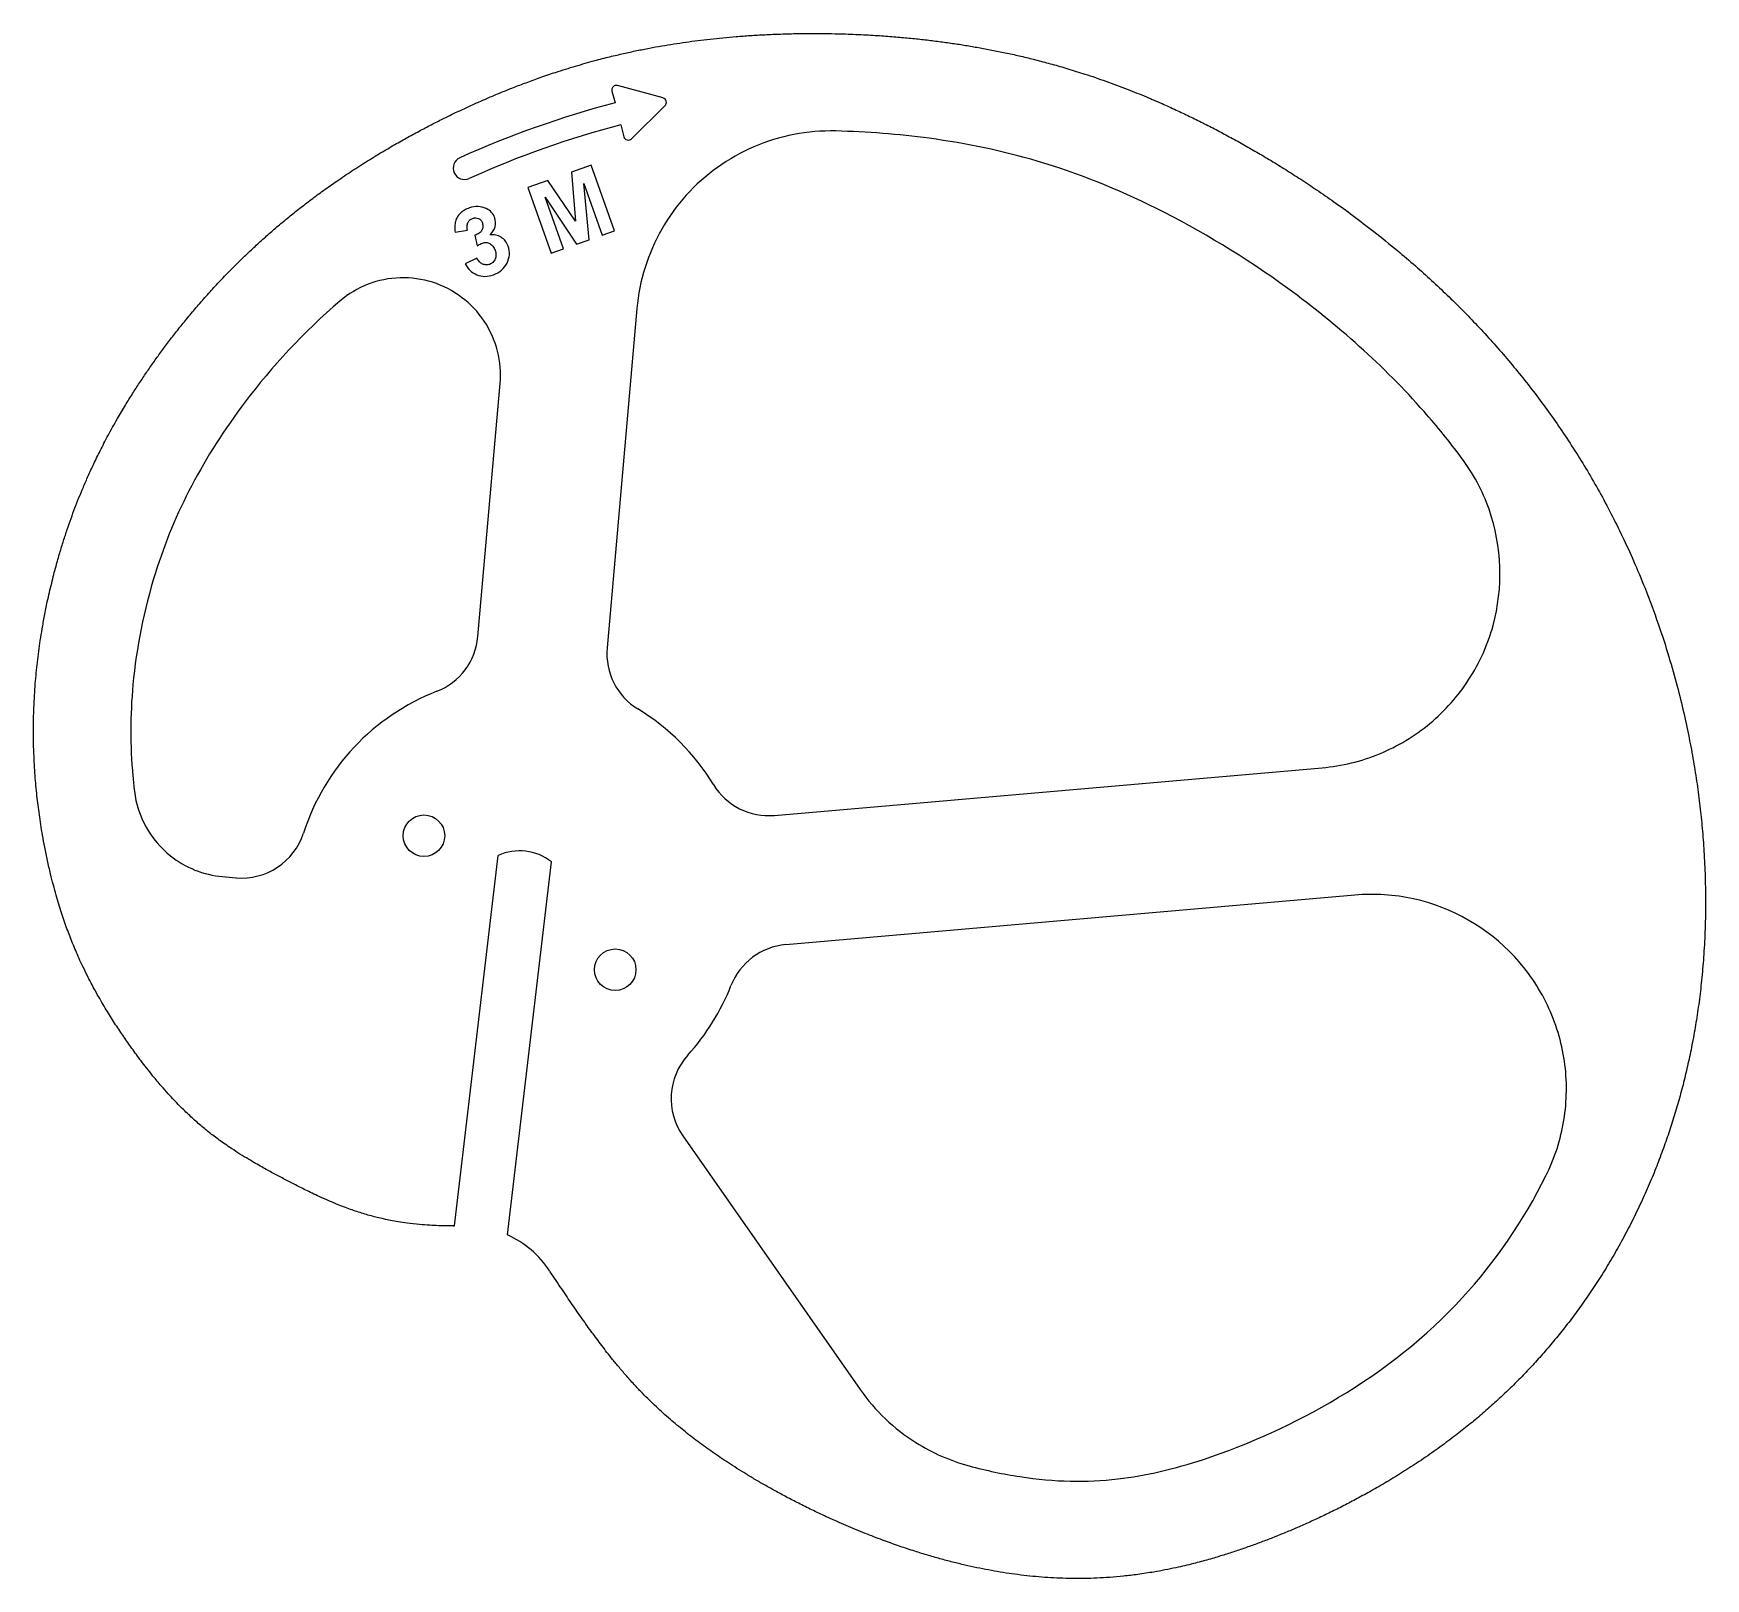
# Model space of a CAD drawing. Extents: x 283 to 541, y 93 to 331.
import ezdxf

# ---------------------------------------------------------------- set-up
doc = ezdxf.new("R2010")
doc.units = 0
doc.header["$LTSCALE"] = 12.7
doc.layers.add('VISIBLE', color=7, linetype='CONTINUOUS')

msp = doc.modelspace()

# ---------------------------------------------------------------- linework, layer by layer
at = {"layer": 'VISIBLE'}
for p, q in [((372.59, 322.35), (373.07, 320.52)), ((380.47, 321.28), (373.45, 323.2)), ((375.61, 314.99), (380.78, 320.1)), ((373.96, 317.13), (374.44, 315.31)), ((369.41, 310.94), (366.34, 309.85)), ((366.34, 309.85), (366.97, 302.3)), ((372.99, 300.81), (369.41, 310.94)), ((362.69, 308.56), (359.63, 307.48)), ((359.63, 307.48), (363.21, 297.35)), ((366.97, 302.3), (362.69, 308.56)), ((369.08, 299.43), (368.27, 308.11)), ((368.27, 308.11), (371.09, 300.14)), ((362.29, 305.99), (367.11, 298.73)), ((365.11, 298.03), (362.29, 305.99)), ((348.43, 300.59), (350.33, 300.92)), ((351.48, 300.12), (351.82, 298.46)), ((367.11, 298.73), (369.08, 299.43)), ((371.09, 300.14), (372.99, 300.81)), ((351.79, 296.6), (349.99, 295.7)), ((363.21, 297.35), (365.11, 298.03)), ((376.45, 288.82), (371.85, 236.49)), ((351.93, 238.24), (355.36, 277.25)), ((397.65, 210.67), (482.08, 218.02)), ((348.31, 147.37), (355.04, 204.49)), ((312.57, 201.23), (314.65, 201.05)), ((356.5, 145.99), (363.28, 203.52)), ((487.11, 198.38), (399.39, 190.74)), ((383.51, 161.26), (410.86, 122.16))]:
    msp.add_line(p, q, dxfattribs=at)
for centre in [(343.62, 207.54), (373.1, 186.88)]:
    msp.add_circle(centre, 3.2, dxfattribs=at)
for centre, radius, start, end in [((373.27, 322.52), 0.7, 74.6847, 194.6847), ((411.54, 173.73), 151.75, 104.6847, 114.2718), ((380.29, 320.6), 0.7, 314.6847, 74.6847), ((411.54, 173.73), 148.25, 104.6847, 114.2718), ((375.11, 315.49), 0.7, 194.6847, 314.6847), ((349.88, 310.47), 1.75, 114.2718, 294.2718), ((341.97, 239.12), 10, 291.3635, 354.9757), ((381.81, 235.61), 10, 174.9757, 238.5879), ((358.36, 197.21), 35, 111.3635, 162.1361), ((358.36, 197.21), 35, 31.3635, 58.5879), ((396.78, 220.63), 10, 211.3635, 274.9757), ((315.53, 211.01), 10, 264.9757, 342.1361), ((358.36, 197.21), 8, 52.0273, 114.5241), ((400.25, 180.78), 10, 94.9757, 158.5879), ((358.36, 197.21), 35, 317.8153, 338.5879), ((391.7, 166.99), 10, 137.8153, 214.9757), ((347.94, 258.68), 111.31, 270.1073, 270.1872), ((350.07, 131.9), 15.49, 33.4877, 65.4915)]:
    msp.add_arc(centre, radius, start, end, dxfattribs=at)
for points, knots in [([(348.15, 147.37), (347.78, 147.37), (347.4, 147.37), (347.03, 147.38), (346.63, 147.38), (346.23, 147.4), (345.84, 147.41), (345.4, 147.43), (344.96, 147.45), (344.53, 147.47), (343.99, 147.51), (343.46, 147.55), (342.93, 147.6), (342.29, 147.66), (341.65, 147.73), (341.02, 147.81), (340.56, 147.87), (340.1, 147.94), (339.64, 148.02), (339.25, 148.08), (338.86, 148.15), (338.47, 148.23), (338.12, 148.3), (337.76, 148.37), (337.41, 148.45), (337.08, 148.52), (336.75, 148.6), (336.42, 148.68), (336.1, 148.76), (335.79, 148.84), (335.47, 148.93), (335.15, 149.01), (334.82, 149.11), (334.5, 149.2), (334.18, 149.3), (333.85, 149.4), (333.53, 149.51), (333.19, 149.61), (332.86, 149.73), (332.53, 149.84), (332.19, 149.96), (331.85, 150.09), (331.51, 150.21), (331.13, 150.36), (330.75, 150.5), (330.38, 150.65), (329.94, 150.83), (329.49, 151.02), (329.05, 151.21), (328.53, 151.43), (328.01, 151.67), (327.49, 151.91), (327.12, 152.07), (326.76, 152.25), (326.39, 152.42), (326.06, 152.58), (325.73, 152.74), (325.41, 152.9), (325.1, 153.05), (324.8, 153.2), (324.49, 153.35), (324.2, 153.5), (323.91, 153.65), (323.62, 153.8), (323.33, 153.94), (323.05, 154.09), (322.77, 154.23), (322.5, 154.37), (322.22, 154.52), (321.95, 154.66), (321.68, 154.8), (321.41, 154.95), (321.14, 155.09), (320.87, 155.23), (320.6, 155.38), (320.34, 155.52), (320.06, 155.68), (319.78, 155.83), (319.5, 155.98), (319.21, 156.14), (318.92, 156.31), (318.62, 156.47), (318.3, 156.65), (317.99, 156.83), (317.67, 157.02), (317.31, 157.22), (316.95, 157.44), (316.59, 157.65), (316.14, 157.92), (315.7, 158.19), (315.26, 158.46), (314.83, 158.74), (314.4, 159.01), (313.97, 159.3), (313.63, 159.52), (313.3, 159.75), (312.96, 159.98), (312.67, 160.18), (312.38, 160.39), (312.08, 160.6), (311.81, 160.8), (311.54, 161), (311.28, 161.2), (311.02, 161.4), (310.77, 161.59), (310.51, 161.79), (310.27, 161.99), (310.02, 162.19), (309.77, 162.39), (309.52, 162.6), (309.27, 162.81), (309.03, 163.02), (308.77, 163.24), (308.52, 163.46), (308.27, 163.68), (308.02, 163.91), (307.76, 164.14), (307.51, 164.38), (307.25, 164.62), (307, 164.86), (306.74, 165.11), (306.47, 165.37), (306.21, 165.64), (305.94, 165.91), (305.66, 166.19), (305.38, 166.48), (305.1, 166.78), (304.8, 167.1), (304.5, 167.43), (304.19, 167.76), (303.84, 168.15), (303.49, 168.55), (303.14, 168.96), (302.7, 169.46), (302.28, 169.97), (301.85, 170.49), (301.52, 170.9), (301.19, 171.32), (300.86, 171.73), (300.58, 172.09), (300.3, 172.45), (300.03, 172.81), (299.78, 173.14), (299.53, 173.47), (299.29, 173.8), (299.06, 174.11), (298.83, 174.42), (298.61, 174.74), (298.39, 175.04), (298.18, 175.34), (297.97, 175.64), (297.76, 175.94), (297.55, 176.23), (297.35, 176.53), (297.14, 176.84), (296.93, 177.15), (296.73, 177.45), (296.52, 177.77), (296.31, 178.09), (296.1, 178.4), (295.89, 178.73), (295.68, 179.06), (295.47, 179.39), (295.25, 179.73), (295.04, 180.08), (294.83, 180.42), (294.6, 180.79), (294.38, 181.16), (294.16, 181.52), (293.93, 181.92), (293.69, 182.32), (293.47, 182.73), (293.2, 183.19), (292.95, 183.65), (292.7, 184.11), (292.38, 184.71), (292.06, 185.3), (291.76, 185.91), (291.52, 186.39), (291.28, 186.87), (291.05, 187.36), (290.85, 187.78), (290.65, 188.2), (290.46, 188.63), (290.28, 189.02), (290.11, 189.42), (289.94, 189.82), (289.78, 190.19), (289.62, 190.58), (289.46, 190.96), (289.31, 191.33), (289.17, 191.7), (289.02, 192.08), (288.88, 192.45), (288.74, 192.83), (288.6, 193.2), (288.46, 193.6), (288.32, 193.99), (288.18, 194.39), (288.04, 194.8), (287.9, 195.22), (287.76, 195.63), (287.62, 196.07), (287.48, 196.52), (287.34, 196.96), (287.2, 197.43), (287.06, 197.91), (286.92, 198.39), (286.78, 198.9), (286.63, 199.41), (286.5, 199.93), (286.35, 200.5), (286.2, 201.08), (286.06, 201.65), (285.9, 202.34), (285.74, 203.04), (285.59, 203.73), (285.44, 204.42), (285.3, 205.1), (285.16, 205.79), (285.05, 206.4), (284.93, 207.01), (284.83, 207.63), (284.73, 208.17), (284.64, 208.71), (284.56, 209.26), (284.48, 209.77), (284.41, 210.27), (284.34, 210.78), (284.27, 211.27), (284.2, 211.75), (284.15, 212.23), (284.08, 212.72), (284.03, 213.22), (283.97, 213.71), (283.92, 214.21), (283.87, 214.72), (283.82, 215.23), (283.77, 215.76), (283.73, 216.29), (283.69, 216.81), (283.65, 217.37), (283.61, 217.93), (283.58, 218.48), (283.55, 219.08), (283.52, 219.67), (283.5, 220.27), (283.47, 220.94), (283.45, 221.61), (283.44, 222.28), (283.43, 223.15), (283.43, 224.02), (283.44, 224.89), (283.45, 225.68), (283.47, 226.46), (283.5, 227.24), (283.53, 227.89), (283.56, 228.54), (283.6, 229.19), (283.63, 229.79), (283.68, 230.39), (283.72, 230.99), (283.77, 231.54), (283.82, 232.1), (283.87, 232.65), (283.92, 233.2), (283.98, 233.74), (284.05, 234.29), (284.11, 234.84), (284.18, 235.4), (284.25, 235.96), (284.33, 236.53), (284.41, 237.09), (284.49, 237.66), (284.58, 238.25), (284.68, 238.84), (284.78, 239.43), (284.89, 240.09), (285.01, 240.76), (285.13, 241.43), (285.27, 242.15), (285.42, 242.87), (285.57, 243.6), (285.78, 244.57), (286, 245.53), (286.24, 246.5), (286.45, 247.37), (286.67, 248.24), (286.91, 249.1), (287.1, 249.79), (287.29, 250.47), (287.49, 251.14), (287.67, 251.77), (287.86, 252.39), (288.06, 253.01), (288.25, 253.59), (288.44, 254.18), (288.64, 254.76), (288.83, 255.32), (289.02, 255.88), (289.23, 256.44), (289.42, 256.99), (289.62, 257.53), (289.83, 258.07), (290.03, 258.6), (290.24, 259.13), (290.45, 259.66), (290.67, 260.2), (290.89, 260.74), (291.12, 261.27), (291.36, 261.86), (291.62, 262.44), (291.87, 263.02), (292.15, 263.64), (292.44, 264.26), (292.73, 264.88), (293.05, 265.55), (293.38, 266.22), (293.71, 266.89), (294.1, 267.66), (294.5, 268.43), (294.91, 269.2), (295.39, 270.09), (295.88, 270.97), (296.39, 271.85), (296.78, 272.54), (297.19, 273.23), (297.61, 273.92), (297.97, 274.52), (298.34, 275.11), (298.72, 275.71), (299.06, 276.26), (299.42, 276.81), (299.78, 277.35), (300.13, 277.88), (300.48, 278.41), (300.84, 278.94), (301.2, 279.46), (301.56, 279.99), (301.93, 280.51), (302.3, 281.04), (302.68, 281.56), (303.06, 282.08), (303.45, 282.61), (303.84, 283.14), (304.24, 283.66), (304.66, 284.21), (305.08, 284.75), (305.5, 285.29), (305.95, 285.86), (306.4, 286.42), (306.86, 286.98), (307.34, 287.57), (307.82, 288.15), (308.31, 288.73), (308.82, 289.32), (309.33, 289.91), (309.85, 290.5), (310.38, 291.09), (310.91, 291.68), (311.45, 292.27), (311.99, 292.85), (312.53, 293.42), (313.08, 294), (313.62, 294.56), (314.17, 295.11), (314.73, 295.67), (315.27, 296.2), (315.82, 296.74), (316.37, 297.26), (316.9, 297.77), (317.44, 298.27), (317.99, 298.77), (318.51, 299.25), (319.04, 299.73), (319.57, 300.2), (320.1, 300.66), (320.62, 301.11), (321.15, 301.56), (321.69, 302.02), (322.23, 302.47), (322.78, 302.92), (323.34, 303.37), (323.9, 303.82), (324.47, 304.27), (325.06, 304.72), (325.65, 305.18), (326.24, 305.62), (326.87, 306.09), (327.5, 306.56), (328.13, 307.02), (328.82, 307.51), (329.51, 308), (330.21, 308.48), (330.98, 309.01), (331.75, 309.53), (332.52, 310.04), (333.32, 310.56), (334.13, 311.08), (334.94, 311.59), (335.7, 312.06), (336.46, 312.53), (337.23, 312.99), (337.94, 313.41), (338.66, 313.83), (339.38, 314.24), (340.05, 314.63), (340.73, 315), (341.41, 315.38), (342.05, 315.73), (342.7, 316.08), (343.35, 316.42), (343.96, 316.75), (344.58, 317.07), (345.2, 317.39), (345.79, 317.69), (346.39, 317.99), (346.98, 318.28), (347.56, 318.57), (348.14, 318.85), (348.72, 319.12), (349.29, 319.39), (349.87, 319.66), (350.44, 319.93), (351.01, 320.19), (351.58, 320.44), (352.15, 320.7), (352.72, 320.95), (353.28, 321.19), (353.85, 321.44), (354.43, 321.68), (355.01, 321.93), (355.59, 322.16), (356.2, 322.41), (356.81, 322.66), (357.42, 322.9), (358.07, 323.15), (358.72, 323.4), (359.37, 323.64), (360.08, 323.91), (360.79, 324.17), (361.51, 324.42), (362.3, 324.7), (363.1, 324.97), (363.91, 325.23), (364.93, 325.57), (365.95, 325.89), (366.99, 326.2), (367.97, 326.49), (368.95, 326.77), (369.94, 327.04), (370.71, 327.25), (371.49, 327.45), (372.27, 327.64), (372.98, 327.81), (373.69, 327.98), (374.4, 328.14), (375.07, 328.29), (375.74, 328.44), (376.42, 328.58), (377.07, 328.71), (377.72, 328.84), (378.37, 328.97), (379, 329.08), (379.63, 329.2), (380.27, 329.31), (380.89, 329.42), (381.51, 329.52), (382.13, 329.62), (382.74, 329.71), (383.36, 329.8), (383.97, 329.89), (384.58, 329.98), (385.2, 330.06), (385.81, 330.14), (386.44, 330.22), (387.07, 330.29), (387.71, 330.36), (388.36, 330.44), (389.02, 330.5), (389.68, 330.57), (390.37, 330.63), (391.06, 330.7), (391.75, 330.75), (392.47, 330.81), (393.19, 330.86), (393.91, 330.91), (394.67, 330.96), (395.43, 331), (396.19, 331.04), (397, 331.08), (397.81, 331.12), (398.62, 331.14), (399.5, 331.17), (400.38, 331.2), (401.27, 331.21), (402.28, 331.23), (403.29, 331.23), (404.31, 331.23), (405.73, 331.22), (407.16, 331.2), (408.59, 331.15), (409.66, 331.12), (410.72, 331.07), (411.79, 331.01), (412.69, 330.97), (413.6, 330.91), (414.5, 330.85), (415.32, 330.79), (416.14, 330.72), (416.96, 330.65), (417.73, 330.58), (418.49, 330.51), (419.25, 330.43), (419.98, 330.36), (420.71, 330.28), (421.43, 330.19), (422.14, 330.11), (422.84, 330.02), (423.54, 329.92), (424.23, 329.83), (424.91, 329.73), (425.6, 329.63), (426.27, 329.53), (426.94, 329.42), (427.6, 329.31), (428.27, 329.2), (428.94, 329.08), (429.61, 328.96), (430.29, 328.84), (430.97, 328.71), (431.65, 328.57), (432.35, 328.43), (433.05, 328.29), (433.75, 328.14), (434.48, 327.98), (435.2, 327.82), (435.91, 327.65), (436.66, 327.47), (437.4, 327.29), (438.14, 327.1), (438.91, 326.9), (439.68, 326.7), (440.44, 326.49), (441.25, 326.26), (442.05, 326.03), (442.85, 325.79), (443.74, 325.53), (444.61, 325.25), (445.48, 324.97), (446.57, 324.62), (447.65, 324.25), (448.72, 323.87), (449.83, 323.47), (450.94, 323.06), (452.03, 322.63), (453.02, 322.25), (454, 321.85), (454.98, 321.44), (455.78, 321.11), (456.58, 320.76), (457.38, 320.41), (458.11, 320.09), (458.83, 319.76), (459.56, 319.42), (460.25, 319.1), (460.94, 318.78), (461.63, 318.45), (462.31, 318.12), (462.99, 317.78), (463.67, 317.44), (464.35, 317.1), (465.03, 316.75), (465.71, 316.4), (466.39, 316.04), (467.07, 315.68), (467.75, 315.31), (468.44, 314.94), (469.14, 314.55), (469.83, 314.16), (470.54, 313.76), (471.26, 313.35), (471.97, 312.94), (472.71, 312.51), (473.44, 312.07), (474.18, 311.63), (474.94, 311.17), (475.69, 310.7), (476.45, 310.23), (477.23, 309.74), (478.01, 309.24), (478.78, 308.74), (479.59, 308.21), (480.4, 307.67), (481.2, 307.13), (482.1, 306.52), (482.98, 305.91), (483.87, 305.28), (484.85, 304.59), (485.82, 303.89), (486.79, 303.17), (487.87, 302.36), (488.94, 301.55), (490.01, 300.71), (491.24, 299.74), (492.47, 298.75), (493.68, 297.74), (494.6, 296.97), (495.52, 296.19), (496.43, 295.39), (497.27, 294.65), (498.1, 293.91), (498.93, 293.15), (499.74, 292.4), (500.54, 291.65), (501.33, 290.89), (502.12, 290.13), (502.9, 289.36), (503.67, 288.58), (504.45, 287.79), (505.22, 286.99), (505.98, 286.19), (506.76, 285.36), (507.52, 284.53), (508.28, 283.69), (509.04, 282.84), (509.79, 281.98), (510.53, 281.11), (511.27, 280.24), (512, 279.35), (512.72, 278.46), (513.45, 277.55), (514.17, 276.64), (514.87, 275.71), (515.59, 274.78), (516.29, 273.83), (516.97, 272.87), (517.67, 271.9), (518.35, 270.93), (519.02, 269.94), (519.7, 268.94), (520.36, 267.92), (521.01, 266.9), (521.67, 265.87), (522.31, 264.83), (522.94, 263.77), (523.57, 262.71), (524.19, 261.63), (524.79, 260.55), (525.41, 259.44), (526, 258.33), (526.58, 257.21), (527.18, 256.05), (527.77, 254.88), (528.33, 253.7), (528.92, 252.45), (529.5, 251.2), (530.05, 249.94), (530.67, 248.53), (531.26, 247.11), (531.83, 245.68), (532.55, 243.88), (533.22, 242.05), (533.86, 240.21), (534.44, 238.53), (534.99, 236.84), (535.5, 235.13), (535.96, 233.62), (536.39, 232.1), (536.79, 230.57), (537.15, 229.21), (537.48, 227.85), (537.8, 226.48), (538.09, 225.2), (538.36, 223.92), (538.62, 222.64), (538.86, 221.43), (539.08, 220.22), (539.29, 219), (539.49, 217.84), (539.67, 216.68), (539.84, 215.52), (540, 214.38), (540.15, 213.23), (540.28, 212.08), (540.42, 210.95), (540.54, 209.81), (540.64, 208.67), (540.75, 207.49), (540.84, 206.3), (540.91, 205.11), (540.99, 203.81), (541.05, 202.51), (541.09, 201.21), (541.14, 199.78), (541.16, 198.36), (541.15, 196.93), (541.15, 195.52), (541.12, 194.1), (541.07, 192.68), (541.02, 191.39), (540.94, 190.1), (540.85, 188.81), (540.77, 187.62), (540.66, 186.44), (540.54, 185.25), (540.43, 184.13), (540.3, 183.02), (540.15, 181.9), (540.01, 180.84), (539.85, 179.78), (539.68, 178.72), (539.51, 177.7), (539.33, 176.68), (539.14, 175.66), (538.95, 174.67), (538.74, 173.69), (538.53, 172.71), (538.32, 171.75), (538.09, 170.8), (537.86, 169.85), (537.63, 168.92), (537.38, 167.99), (537.13, 167.07), (536.88, 166.17), (536.61, 165.26), (536.34, 164.37), (536.07, 163.48), (535.78, 162.6), (535.49, 161.71), (535.19, 160.81), (534.87, 159.92), (534.54, 159.02), (534.21, 158.1), (533.86, 157.18), (533.5, 156.27), (533.12, 155.33), (532.73, 154.4), (532.33, 153.47), (531.92, 152.52), (531.49, 151.57), (531.05, 150.63), (530.6, 149.67), (530.14, 148.72), (529.66, 147.77), (529.18, 146.82), (528.68, 145.88), (528.17, 144.95), (527.66, 144.03), (527.14, 143.11), (526.61, 142.21), (526.09, 141.32), (525.55, 140.45), (525, 139.58), (524.47, 138.74), (523.93, 137.91), (523.37, 137.09), (522.83, 136.3), (522.29, 135.51), (521.72, 134.73), (521.18, 133.98), (520.62, 133.23), (520.06, 132.49), (519.51, 131.77), (518.94, 131.06), (518.37, 130.36), (517.81, 129.67), (517.24, 128.99), (516.66, 128.32), (516.1, 127.67), (515.53, 127.03), (514.95, 126.39), (514.39, 125.78), (513.82, 125.17), (513.25, 124.57), (512.69, 123.99), (512.12, 123.41), (511.55, 122.85), (510.97, 122.28), (510.39, 121.72), (509.81, 121.18), (509.22, 120.62), (508.61, 120.07), (508.01, 119.53), (507.39, 118.98), (506.77, 118.44), (506.14, 117.91), (505.49, 117.36), (504.84, 116.82), (504.18, 116.29), (503.48, 115.73), (502.77, 115.18), (502.06, 114.64), (501.25, 114.03), (500.44, 113.44), (499.63, 112.86), (498.77, 112.24), (497.9, 111.64), (497.03, 111.06), (496.18, 110.49), (495.32, 109.94), (494.45, 109.39), (493.66, 108.89), (492.85, 108.4), (492.05, 107.92), (491.26, 107.45), (490.47, 107), (489.67, 106.55), (488.94, 106.14), (488.21, 105.74), (487.48, 105.34), (486.78, 104.97), (486.08, 104.6), (485.38, 104.25), (484.71, 103.9), (484.03, 103.56), (483.35, 103.23), (482.69, 102.91), (482.03, 102.59), (481.36, 102.28), (480.72, 101.98), (480.08, 101.69), (479.43, 101.4), (478.81, 101.12), (478.19, 100.85), (477.56, 100.58), (476.96, 100.33), (476.35, 100.07), (475.75, 99.83), (475.16, 99.59), (474.57, 99.35), (473.98, 99.12), (473.39, 98.89), (472.8, 98.67), (472.2, 98.45), (471.6, 98.23), (471, 98.01), (470.4, 97.8), (469.78, 97.58), (469.17, 97.37), (468.55, 97.17), (467.92, 96.96), (467.29, 96.76), (466.66, 96.57), (465.97, 96.35), (465.27, 96.15), (464.57, 95.95), (463.79, 95.73), (463.02, 95.52), (462.23, 95.32), (461.34, 95.09), (460.43, 94.88), (459.53, 94.68), (458.4, 94.44), (457.27, 94.22), (456.14, 94.02), (455.31, 93.88), (454.48, 93.76), (453.65, 93.64), (452.91, 93.54), (452.17, 93.45), (451.43, 93.38), (450.74, 93.31), (450.04, 93.24), (449.34, 93.19), (448.68, 93.14), (448.02, 93.11), (447.35, 93.08), (446.71, 93.05), (446.06, 93.03), (445.42, 93.02), (444.79, 93.01), (444.16, 93.01), (443.52, 93.02), (442.9, 93.02), (442.27, 93.04), (441.64, 93.06), (441.02, 93.09), (440.4, 93.12), (439.77, 93.16), (439.16, 93.2), (438.54, 93.25), (437.92, 93.31), (437.31, 93.36), (436.69, 93.43), (436.08, 93.5), (435.47, 93.57), (434.86, 93.65), (434.25, 93.73), (433.65, 93.82), (433.04, 93.91), (432.44, 94.01), (431.84, 94.11), (431.24, 94.21), (430.64, 94.33), (430.04, 94.44), (429.44, 94.56), (428.84, 94.68), (428.23, 94.81), (427.61, 94.95), (427, 95.09), (426.37, 95.24), (425.74, 95.39), (425.11, 95.55), (424.46, 95.71), (423.81, 95.89), (423.16, 96.07), (422.48, 96.25), (421.8, 96.45), (421.12, 96.65), (420.41, 96.86), (419.7, 97.08), (419, 97.31), (418.24, 97.55), (417.49, 97.81), (416.74, 98.06), (415.93, 98.35), (415.12, 98.64), (414.32, 98.93), (413.42, 99.27), (412.52, 99.61), (411.64, 99.97), (410.64, 100.36), (409.66, 100.77), (408.68, 101.19), (407.75, 101.59), (406.82, 102), (405.91, 102.42), (405.15, 102.77), (404.4, 103.12), (403.65, 103.48), (402.96, 103.82), (402.29, 104.15), (401.62, 104.49), (400.98, 104.81), (400.35, 105.13), (399.73, 105.46), (399.14, 105.77), (398.55, 106.09), (397.97, 106.41), (397.41, 106.72), (396.85, 107.03), (396.3, 107.34), (395.77, 107.64), (395.25, 107.94), (394.73, 108.25), (394.23, 108.54), (393.74, 108.84), (393.25, 109.14), (392.78, 109.42), (392.32, 109.71), (391.86, 110), (391.42, 110.28), (390.98, 110.57), (390.55, 110.85), (390.12, 111.12), (389.71, 111.4), (389.3, 111.68), (388.9, 111.95), (388.5, 112.22), (388.11, 112.5), (387.71, 112.77), (387.33, 113.05), (386.95, 113.32), (386.56, 113.6), (386.19, 113.87), (385.82, 114.15), (385.45, 114.43), (385.08, 114.7), (384.73, 114.98), (384.37, 115.26), (384.01, 115.54), (383.67, 115.82), (383.31, 116.1), (382.97, 116.38), (382.62, 116.67), (382.26, 116.97), (381.91, 117.27), (381.56, 117.57), (381.2, 117.88), (380.85, 118.19), (380.5, 118.5), (380.14, 118.82), (379.79, 119.15), (379.45, 119.47), (379.08, 119.81), (378.73, 120.15), (378.38, 120.49), (378.01, 120.86), (377.65, 121.22), (377.3, 121.58), (376.91, 121.98), (376.54, 122.37), (376.17, 122.77), (375.73, 123.24), (375.3, 123.71), (374.89, 124.19), (374.49, 124.63), (374.11, 125.08), (373.74, 125.53), (373.39, 125.94), (373.04, 126.36), (372.7, 126.79), (372.41, 127.15), (372.12, 127.52), (371.83, 127.88), (371.56, 128.23), (371.29, 128.58), (371.02, 128.93), (370.77, 129.27), (370.51, 129.61), (370.26, 129.95), (370.01, 130.29), (369.76, 130.63), (369.51, 130.97), (369.26, 131.31), (369.02, 131.65), (368.77, 131.99), (368.52, 132.34), (368.27, 132.69), (368.03, 133.04), (367.77, 133.4), (367.52, 133.77), (367.26, 134.13), (367, 134.51), (366.74, 134.89), (366.47, 135.27), (366.21, 135.66), (365.94, 136.05), (365.67, 136.45), (365.4, 136.85), (365.12, 137.26), (364.85, 137.67), (364.56, 138.09), (364.27, 138.52), (363.98, 138.96), (363.68, 139.41), (363.38, 139.86), (363.08, 140.31), (363.05, 140.36), (363.02, 140.4), (362.99, 140.44)], [-51.320484, -51.320484, -51.320484, -51.320484, -51.207785, -51.207785, -51.207785, -51.087088, -51.087088, -51.087088, -50.953282, -50.953282, -50.953282, -50.789656, -50.789656, -50.789656, -50.591259, -50.591259, -50.591259, -50.446349, -50.446349, -50.446349, -50.323239, -50.323239, -50.323239, -50.210947, -50.210947, -50.210947, -50.105371, -50.105371, -50.105371, -50.002459, -50.002459, -50.002459, -49.898135, -49.898135, -49.898135, -49.791772, -49.791772, -49.791772, -49.683105, -49.683105, -49.683105, -49.569975, -49.569975, -49.569975, -49.444905, -49.444905, -49.444905, -49.296696, -49.296696, -49.296696, -49.120494, -49.120494, -49.120494, -48.995594, -48.995594, -48.995594, -48.883147, -48.883147, -48.883147, -48.777914, -48.777914, -48.777914, -48.676839, -48.676839, -48.676839, -48.578612, -48.578612, -48.578612, -48.482804, -48.482804, -48.482804, -48.388111, -48.388111, -48.388111, -48.293603, -48.293603, -48.293603, -48.195247, -48.195247, -48.195247, -48.090762, -48.090762, -48.090762, -47.976947, -47.976947, -47.976947, -47.847162, -47.847162, -47.847162, -47.686358, -47.686358, -47.686358, -47.529144, -47.529144, -47.529144, -47.40588, -47.40588, -47.40588, -47.29717, -47.29717, -47.29717, -47.196405, -47.196405, -47.196405, -47.100925, -47.100925, -47.100925, -47.00734, -47.00734, -47.00734, -46.912576, -46.912576, -46.912576, -46.816226, -46.816226, -46.816226, -46.718119, -46.718119, -46.718119, -46.617753, -46.617753, -46.617753, -46.512919, -46.512919, -46.512919, -46.401143, -46.401143, -46.401143, -46.278432, -46.278432, -46.278432, -46.133873, -46.133873, -46.133873, -45.953663, -45.953663, -45.953663, -45.811297, -45.811297, -45.811297, -45.689679, -45.689679, -45.689679, -45.578916, -45.578916, -45.578916, -45.4749, -45.4749, -45.4749, -45.375614, -45.375614, -45.375614, -45.277272, -45.277272, -45.277272, -45.176546, -45.176546, -45.176546, -45.072862, -45.072862, -45.072862, -44.965619, -44.965619, -44.965619, -44.853744, -44.853744, -44.853744, -44.735177, -44.735177, -44.735177, -44.606523, -44.606523, -44.606523, -44.459274, -44.459274, -44.459274, -44.271747, -44.271747, -44.271747, -44.121777, -44.121777, -44.121777, -43.993819, -43.993819, -43.993819, -43.875172, -43.875172, -43.875172, -43.762707, -43.762707, -43.762707, -43.654803, -43.654803, -43.654803, -43.547279, -43.547279, -43.547279, -43.436271, -43.436271, -43.436271, -43.320878, -43.320878, -43.320878, -43.199853, -43.199853, -43.199853, -43.072158, -43.072158, -43.072158, -42.935771, -42.935771, -42.935771, -42.785498, -42.785498, -42.785498, -42.606849, -42.606849, -42.606849, -42.432189, -42.432189, -42.432189, -42.277533, -42.277533, -42.277533, -42.140944, -42.140944, -42.140944, -42.014116, -42.014116, -42.014116, -41.893361, -41.893361, -41.893361, -41.771166, -41.771166, -41.771166, -41.64493, -41.64493, -41.64493, -41.513707, -41.513707, -41.513707, -41.375784, -41.375784, -41.375784, -41.227881, -41.227881, -41.227881, -41.062231, -41.062231, -41.062231, -40.846839, -40.846839, -40.846839, -40.65391, -40.65391, -40.65391, -40.495105, -40.495105, -40.495105, -40.348278, -40.348278, -40.348278, -40.212938, -40.212938, -40.212938, -40.080611, -40.080611, -40.080611, -39.946045, -39.946045, -39.946045, -39.808988, -39.808988, -39.808988, -39.66744, -39.66744, -39.66744, -39.507502, -39.507502, -39.507502, -39.333769, -39.333769, -39.333769, -39.101789, -39.101789, -39.101789, -38.89241, -38.89241, -38.89241, -38.727996, -38.727996, -38.727996, -38.576715, -38.576715, -38.576715, -38.43359, -38.43359, -38.43359, -38.295166, -38.295166, -38.295166, -38.160223, -38.160223, -38.160223, -38.027982, -38.027982, -38.027982, -37.891964, -37.891964, -37.891964, -37.743949, -37.743949, -37.743949, -37.585093, -37.585093, -37.585093, -37.411144, -37.411144, -37.411144, -37.209859, -37.209859, -37.209859, -36.976157, -36.976157, -36.976157, -36.793019, -36.793019, -36.793019, -36.632965, -36.632965, -36.632965, -36.485715, -36.485715, -36.485715, -36.343193, -36.343193, -36.343193, -36.201227, -36.201227, -36.201227, -36.059333, -36.059333, -36.059333, -35.915473, -35.915473, -35.915473, -35.76686, -35.76686, -35.76686, -35.612085, -35.612085, -35.612085, -35.451296, -35.451296, -35.451296, -35.286896, -35.286896, -35.286896, -35.121791, -35.121791, -35.121791, -34.958527, -34.958527, -34.958527, -34.798846, -34.798846, -34.798846, -34.644121, -34.644121, -34.644121, -34.495945, -34.495945, -34.495945, -34.353815, -34.353815, -34.353815, -34.215543, -34.215543, -34.215543, -34.076227, -34.076227, -34.076227, -33.934236, -33.934236, -33.934236, -33.788779, -33.788779, -33.788779, -33.635686, -33.635686, -33.635686, -33.470564, -33.470564, -33.470564, -33.290369, -33.290369, -33.290369, -33.104581, -33.104581, -33.104581, -32.930376, -32.930376, -32.930376, -32.76904, -32.76904, -32.76904, -32.617409, -32.617409, -32.617409, -32.47351, -32.47351, -32.47351, -32.336524, -32.336524, -32.336524, -32.205025, -32.205025, -32.205025, -32.077429, -32.077429, -32.077429, -31.951419, -31.951419, -31.951419, -31.826356, -31.826356, -31.826356, -31.70198, -31.70198, -31.70198, -31.575213, -31.575213, -31.575213, -31.442303, -31.442303, -31.442303, -31.300724, -31.300724, -31.300724, -31.14693, -31.14693, -31.14693, -30.974949, -30.974949, -30.974949, -30.756196, -30.756196, -30.756196, -30.54884, -30.54884, -30.54884, -30.387709, -30.387709, -30.387709, -30.241981, -30.241981, -30.241981, -30.105491, -30.105491, -30.105491, -29.975488, -29.975488, -29.975488, -29.850167, -29.850167, -29.850167, -29.728481, -29.728481, -29.728481, -29.609865, -29.609865, -29.609865, -29.492526, -29.492526, -29.492526, -29.372859, -29.372859, -29.372859, -29.249648, -29.249648, -29.249648, -29.122182, -29.122182, -29.122182, -28.989822, -28.989822, -28.989822, -28.851633, -28.851633, -28.851633, -28.705689, -28.705689, -28.705689, -28.547959, -28.547959, -28.547959, -28.367882, -28.367882, -28.367882, -28.115487, -28.115487, -28.115487, -27.92701, -27.92701, -27.92701, -27.767006, -27.767006, -27.767006, -27.621554, -27.621554, -27.621554, -27.485276, -27.485276, -27.485276, -27.355145, -27.355145, -27.355145, -27.22828, -27.22828, -27.22828, -27.103879, -27.103879, -27.103879, -26.981562, -26.981562, -26.981562, -26.858405, -26.858405, -26.858405, -26.731577, -26.731577, -26.731577, -26.600242, -26.600242, -26.600242, -26.463678, -26.463678, -26.463678, -26.321966, -26.321966, -26.321966, -26.17394, -26.17394, -26.17394, -26.017097, -26.017097, -26.017097, -25.844668, -25.844668, -25.844668, -25.630115, -25.630115, -25.630115, -25.408275, -25.408275, -25.408275, -25.209773, -25.209773, -25.209773, -25.047121, -25.047121, -25.047121, -24.898293, -24.898293, -24.898293, -24.757199, -24.757199, -24.757199, -24.617182, -24.617182, -24.617182, -24.477415, -24.477415, -24.477415, -24.337467, -24.337467, -24.337467, -24.194312, -24.194312, -24.194312, -24.04672, -24.04672, -24.04672, -23.893946, -23.893946, -23.893946, -23.736566, -23.736566, -23.736566, -23.573986, -23.573986, -23.573986, -23.404546, -23.404546, -23.404546, -23.216995, -23.216995, -23.216995, -23.009333, -23.009333, -23.009333, -22.777898, -22.777898, -22.777898, -22.509221, -22.509221, -22.509221, -22.304612, -22.304612, -22.304612, -22.11454, -22.11454, -22.11454, -21.928549, -21.928549, -21.928549, -21.743785, -21.743785, -21.743785, -21.556237, -21.556237, -21.556237, -21.365537, -21.365537, -21.365537, -21.173078, -21.173078, -21.173078, -20.979182, -20.979182, -20.979182, -20.78315, -20.78315, -20.78315, -20.584484, -20.584484, -20.584484, -20.383116, -20.383116, -20.383116, -20.178967, -20.178967, -20.178967, -19.972099, -19.972099, -19.972099, -19.762757, -19.762757, -19.762757, -19.549476, -19.549476, -19.549476, -19.328835, -19.328835, -19.328835, -19.096143, -19.096143, -19.096143, -18.837163, -18.837163, -18.837163, -18.50904, -18.50904, -18.50904, -18.209649, -18.209649, -18.209649, -17.943786, -17.943786, -17.943786, -17.707581, -17.707581, -17.707581, -17.487233, -17.487233, -17.487233, -17.280098, -17.280098, -17.280098, -17.082597, -17.082597, -17.082597, -16.888735, -16.888735, -16.888735, -16.696709, -16.696709, -16.696709, -16.497201, -16.497201, -16.497201, -16.278761, -16.278761, -16.278761, -16.039957, -16.039957, -16.039957, -15.803255, -15.803255, -15.803255, -15.587578, -15.587578, -15.587578, -15.389246, -15.389246, -15.389246, -15.202785, -15.202785, -15.202785, -15.025006, -15.025006, -15.025006, -14.854019, -14.854019, -14.854019, -14.688564, -14.688564, -14.688564, -14.527739, -14.527739, -14.527739, -14.370935, -14.370935, -14.370935, -14.217642, -14.217642, -14.217642, -14.066317, -14.066317, -14.066317, -13.911684, -13.911684, -13.911684, -13.752586, -13.752586, -13.752586, -13.588819, -13.588819, -13.588819, -13.420638, -13.420638, -13.420638, -13.249386, -13.249386, -13.249386, -13.077429, -13.077429, -13.077429, -12.907357, -12.907357, -12.907357, -12.741211, -12.741211, -12.741211, -12.580275, -12.580275, -12.580275, -12.424496, -12.424496, -12.424496, -12.272917, -12.272917, -12.272917, -12.124683, -12.124683, -12.124683, -11.979555, -11.979555, -11.979555, -11.838353, -11.838353, -11.838353, -11.701175, -11.701175, -11.701175, -11.567423, -11.567423, -11.567423, -11.434014, -11.434014, -11.434014, -11.298344, -11.298344, -11.298344, -11.160212, -11.160212, -11.160212, -11.017792, -11.017792, -11.017792, -10.866548, -10.866548, -10.866548, -10.695996, -10.695996, -10.695996, -10.516112, -10.516112, -10.516112, -10.340542, -10.340542, -10.340542, -10.177983, -10.177983, -10.177983, -10.018952, -10.018952, -10.018952, -9.873058, -9.873058, -9.873058, -9.734194, -9.734194, -9.734194, -9.599964, -9.599964, -9.599964, -9.469606, -9.469606, -9.469606, -9.342885, -9.342885, -9.342885, -9.22057, -9.22057, -9.22057, -9.101971, -9.101971, -9.101971, -8.986483, -8.986483, -8.986483, -8.871163, -8.871163, -8.871163, -8.753829, -8.753829, -8.753829, -8.634253, -8.634253, -8.634253, -8.511936, -8.511936, -8.511936, -8.377373, -8.377373, -8.377373, -8.227606, -8.227606, -8.227606, -8.055425, -8.055425, -8.055425, -7.841492, -7.841492, -7.841492, -7.686603, -7.686603, -7.686603, -7.549401, -7.549401, -7.549401, -7.422176, -7.422176, -7.422176, -7.301624, -7.301624, -7.301624, -7.185739, -7.185739, -7.185739, -7.073436, -7.073436, -7.073436, -6.962914, -6.962914, -6.962914, -6.854118, -6.854118, -6.854118, -6.747023, -6.747023, -6.747023, -6.641601, -6.641601, -6.641601, -6.537826, -6.537826, -6.537826, -6.435672, -6.435672, -6.435672, -6.335115, -6.335115, -6.335115, -6.235017, -6.235017, -6.235017, -6.132909, -6.132909, -6.132909, -6.02851, -6.02851, -6.02851, -5.921043, -5.921043, -5.921043, -5.809366, -5.809366, -5.809366, -5.692279, -5.692279, -5.692279, -5.567863, -5.567863, -5.567863, -5.43342, -5.43342, -5.43342, -5.283665, -5.283665, -5.283665, -5.115826, -5.115826, -5.115826, -4.955957, -4.955957, -4.955957, -4.822514, -4.822514, -4.822514, -4.69988, -4.69988, -4.69988, -4.583712, -4.583712, -4.583712, -4.472106, -4.472106, -4.472106, -4.364168, -4.364168, -4.364168, -4.259338, -4.259338, -4.259338, -4.157907, -4.157907, -4.157907, -4.059509, -4.059509, -4.059509, -3.963669, -3.963669, -3.963669, -3.870031, -3.870031, -3.870031, -3.777309, -3.777309, -3.777309, -3.684125, -3.684125, -3.684125, -3.590446, -3.590446, -3.590446, -3.496258, -3.496258, -3.496258, -3.401485, -3.401485, -3.401485, -3.304579, -3.304579, -3.304579, -3.201311, -3.201311, -3.201311, -3.095104, -3.095104, -3.095104, -2.983614, -2.983614, -2.983614, -2.866324, -2.866324, -2.866324, -2.741521, -2.741521, -2.741521, -2.605272, -2.605272, -2.605272, -2.442207, -2.442207, -2.442207, -2.289569, -2.289569, -2.289569, -2.146471, -2.146471, -2.146471, -2.02291, -2.02291, -2.02291, -1.90574, -1.90574, -1.90574, -1.793376, -1.793376, -1.793376, -1.68129, -1.68129, -1.68129, -1.570684, -1.570684, -1.570684, -1.457528, -1.457528, -1.457528, -1.341426, -1.341426, -1.341426, -1.22226, -1.22226, -1.22226, -1.100557, -1.100557, -1.100557, -0.976056, -0.976056, -0.976056, -0.846272, -0.846272, -0.846272, -0.711718, -0.711718, -0.711718, -0.698823, -0.698823, -0.698823, -0.698823]), ([(407.08, 316.19), (402.77, 316.29), (398.44, 315.46), (394.49, 313.75), (390.53, 312.05), (386.94, 309.49), (384.06, 306.29), (381.17, 303.09), (378.99, 299.26), (377.7, 295.15), (377.06, 293.09), (376.64, 290.97), (376.45, 288.82)], [-4.536699, -4.536699, -4.536699, -4.536699, -3.240499, -3.240499, -3.240499, -1.944299, -1.944299, -1.944299, -0.6481, -0.6481, -0.6481, 0, 0, 0, 0]), ([(503.5, 265.87), (501.69, 268.29), (499.78, 270.64), (497.78, 272.92), (491.55, 279.99), (484.38, 286.37), (476.77, 291.91), (470.17, 296.72), (463.3, 300.87), (456.51, 304.25), (450.42, 307.28), (444.41, 309.69), (438.16, 311.54), (432.85, 313.11), (427.32, 314.28), (421.48, 315.06), (416.8, 315.69), (411.93, 316.07), (407.08, 316.19)], [-13.112942, -13.112942, -13.112942, -13.112942, -12.326776, -12.326776, -12.326776, -9.886708, -9.886708, -9.886708, -7.768795, -7.768795, -7.768795, -5.869541, -5.869541, -5.869541, -4.254881, -4.254881, -4.254881, -2.961534, -2.961534, -2.961534, -2.961534]), ([(350.62, 304.34), (350.35, 304.23), (350.09, 304.12), (349.85, 303.98), (349.62, 303.84), (349.42, 303.66), (349.22, 303.49)], [-0.174164, -0.174164, -0.174164, -0.174164, -0.0844357, -0.0844357, -0.0844357, 0, 0, 0, 0]), ([(353.23, 304.24), (352.82, 304.39), (352.4, 304.54), (351.98, 304.56), (351.53, 304.59), (351.07, 304.46), (350.62, 304.34)], [-0.2755268, -0.2755268, -0.2755268, -0.2755268, -0.1428197, -0.1428197, -0.1428197, 0, 0, 0, 0]), ([(354.54, 302.8), (354.4, 303.1), (354.25, 303.4), (354.04, 303.63), (353.82, 303.88), (353.53, 304.06), (353.23, 304.24)], [-0.20278, -0.20278, -0.20278, -0.20278, -0.104015, -0.104015, -0.104015, 0, 0, 0, 0]), ([(348.47, 302.25), (348.43, 302), (348.38, 301.75), (348.37, 301.5), (348.36, 301.19), (348.39, 300.89), (348.43, 300.59)], [-0.1697261, -0.1697261, -0.1697261, -0.1697261, -0.0922676, -0.0922676, -0.0922676, 0, 0, 0, 0]), ([(349.22, 303.49), (349.05, 303.3), (348.88, 303.12), (348.75, 302.9), (348.63, 302.7), (348.55, 302.48), (348.47, 302.25)], [-0.1543171, -0.1543171, -0.1543171, -0.1543171, -0.0749228, -0.0749228, -0.0749228, 0, 0, 0, 0]), ([(350.33, 300.92), (350.29, 301.13), (350.25, 301.34), (350.26, 301.55), (350.28, 301.73), (350.34, 301.9), (350.4, 302.08)], [-0.1321746, -0.1321746, -0.1321746, -0.1321746, -0.0606863, -0.0606863, -0.0606863, 0, 0, 0, 0]), ([(350.4, 302.08), (350.49, 302.22), (350.57, 302.36), (350.69, 302.47), (350.82, 302.58), (350.97, 302.65), (351.12, 302.72)], [-0.1017138, -0.1017138, -0.1017138, -0.1017138, -0.0509719, -0.0509719, -0.0509719, 0, 0, 0, 0]), ([(351.12, 302.72), (351.29, 302.77), (351.45, 302.81), (351.61, 302.81), (351.75, 302.8), (351.9, 302.75), (352.04, 302.7)], [-0.1023684, -0.1023684, -0.1023684, -0.1023684, -0.0488948, -0.0488948, -0.0488948, 0, 0, 0, 0]), ([(352.04, 302.7), (352.17, 302.62), (352.3, 302.54), (352.39, 302.43), (352.5, 302.31), (352.57, 302.15), (352.63, 302)], [-0.09687311, -0.09687311, -0.09687311, -0.09687311, -0.05078658, -0.05078658, -0.05078658, 0, 0, 0, 0]), ([(352.63, 302), (352.68, 301.8), (352.73, 301.61), (352.72, 301.42), (352.71, 301.24), (352.63, 301.06), (352.56, 300.89)], [-0.1224766, -0.1224766, -0.1224766, -0.1224766, -0.0597066, -0.0597066, -0.0597066, 0, 0, 0, 0]), ([(353.83, 300.16), (354.16, 300.58), (354.49, 301), (354.6, 301.48), (354.69, 301.89), (354.61, 302.35), (354.54, 302.8)], [-0.2407314, -0.2407314, -0.2407314, -0.2407314, -0.1122148, -0.1122148, -0.1122148, 0, 0, 0, 0]), ([(352.56, 300.89), (352.43, 300.72), (352.3, 300.56), (352.15, 300.44), (351.95, 300.29), (351.72, 300.21), (351.48, 300.12)], [-0.1392199, -0.1392199, -0.1392199, -0.1392199, -0.0764363, -0.0764363, -0.0764363, 0, 0, 0, 0]), ([(352.66, 298.92), (352.85, 298.97), (353.04, 299.01), (353.22, 299), (353.41, 298.99), (353.59, 298.91), (353.77, 298.83)], [-0.1173965, -0.1173965, -0.1173965, -0.1173965, -0.0591443, -0.0591443, -0.0591443, 0, 0, 0, 0]), ([(355.52, 299.82), (355.26, 299.95), (355, 300.08), (354.72, 300.14), (354.44, 300.2), (354.13, 300.18), (353.83, 300.16)], [-0.1782759, -0.1782759, -0.1782759, -0.1782759, -0.090756, -0.090756, -0.090756, 0, 0, 0, 0]), ([(356.6, 298.43), (356.47, 298.72), (356.35, 299), (356.16, 299.24), (355.99, 299.46), (355.75, 299.64), (355.52, 299.82)], [-0.1894305, -0.1894305, -0.1894305, -0.1894305, -0.0921843, -0.0921843, -0.0921843, 0, 0, 0, 0]), ([(352.66, 295.67), (352.49, 295.77), (352.32, 295.88), (352.18, 296.02), (352.02, 296.18), (351.91, 296.39), (351.79, 296.6)], [-0.1323508, -0.1323508, -0.1323508, -0.1323508, -0.0711896, -0.0711896, -0.0711896, 0, 0, 0, 0]), ([(351.82, 298.46), (351.97, 298.56), (352.11, 298.66), (352.27, 298.74), (352.39, 298.81), (352.53, 298.87), (352.66, 298.92)], [-0.1066414, -0.1066414, -0.1066414, -0.1066414, -0.0484262, -0.0484262, -0.0484262, 0, 0, 0, 0]), ([(354.6, 296.44), (354.5, 296.26), (354.41, 296.07), (354.26, 295.94), (354.12, 295.8), (353.94, 295.71), (353.75, 295.63)], [-0.1254863, -0.1254863, -0.1254863, -0.1254863, -0.0623643, -0.0623643, -0.0623643, 0, 0, 0, 0]), ([(353.77, 298.83), (353.95, 298.71), (354.12, 298.59), (354.25, 298.43), (354.39, 298.26), (354.49, 298.04), (354.58, 297.81)], [-0.1359569, -0.1359569, -0.1359569, -0.1359569, -0.072293, -0.072293, -0.072293, 0, 0, 0, 0]), ([(354.58, 297.81), (354.65, 297.57), (354.72, 297.33), (354.72, 297.08), (354.72, 296.87), (354.66, 296.65), (354.6, 296.44)], [-0.1554088, -0.1554088, -0.1554088, -0.1554088, -0.0727558, -0.0727558, -0.0727558, 0, 0, 0, 0]), ([(356.43, 295.82), (356.59, 296.25), (356.76, 296.68), (356.79, 297.11), (356.82, 297.55), (356.71, 297.99), (356.6, 298.43)], [-0.2773773, -0.2773773, -0.2773773, -0.2773773, -0.1381045, -0.1381045, -0.1381045, 0, 0, 0, 0]), ([(355.36, 277.25), (355.51, 278.93), (355.36, 280.63), (354.95, 282.27), (354.53, 283.91), (353.84, 285.48), (352.9, 286.88), (351.03, 289.69), (348.17, 291.84), (344.95, 292.86), (341.74, 293.88), (338.16, 293.77), (335.01, 292.56), (333.44, 291.95), (331.97, 291.07), (330.68, 289.97)], [-3.556857, -3.556857, -3.556857, -3.556857, -3.048735, -3.048735, -3.048735, -2.540612, -2.540612, -2.540612, -1.524367, -1.524367, -1.524367, -0.508122, -0.508122, -0.508122, 0, 0, 0, 0]), ([(349.99, 295.7), (350.21, 295.33), (350.43, 294.95), (350.74, 294.67), (351.03, 294.39), (351.4, 294.2), (351.78, 294.01)], [-0.2646971, -0.2646971, -0.2646971, -0.2646971, -0.1298636, -0.1298636, -0.1298636, 0, 0, 0, 0]), ([(351.78, 294.01), (352.19, 293.89), (352.6, 293.78), (353.01, 293.77), (353.45, 293.77), (353.89, 293.9), (354.33, 294.02)], [-0.266282, -0.266282, -0.266282, -0.266282, -0.1380596, -0.1380596, -0.1380596, 0, 0, 0, 0]), ([(353.75, 295.63), (353.57, 295.58), (353.38, 295.53), (353.2, 295.54), (353.02, 295.54), (352.84, 295.61), (352.66, 295.67)], [-0.1150374, -0.1150374, -0.1150374, -0.1150374, -0.0571593, -0.0571593, -0.0571593, 0, 0, 0, 0]), ([(354.33, 294.02), (354.78, 294.22), (355.23, 294.42), (355.58, 294.73), (355.92, 295.02), (356.17, 295.42), (356.43, 295.82)], [-0.2979167, -0.2979167, -0.2979167, -0.2979167, -0.1460677, -0.1460677, -0.1460677, 0, 0, 0, 0]), ([(330.68, 289.97), (325.03, 285.15), (320.17, 279.86), (316.06, 274.42), (312.84, 270.15), (310.1, 265.86), (307.83, 261.55), (305.54, 257.18), (303.69, 252.73), (302.23, 248.05), (300.46, 242.39), (299.29, 236.48), (298.77, 230.84), (298.32, 226.06), (298.33, 221.42), (298.75, 216.73), (298.82, 215.96), (298.9, 215.18), (298.99, 214.4)], [0, 0, 0, 0, 0.223066, 0.223066, 0.223066, 0.397912, 0.397912, 0.397912, 0.574653, 0.574653, 0.574653, 0.788447, 0.788447, 0.788447, 0.969886, 0.969886, 0.969886, 1, 1, 1, 1]), ([(482.08, 218.02), (485.11, 218.28), (488.09, 219.01), (490.9, 220.16), (493.71, 221.32), (496.34, 222.91), (498.68, 224.85), (501.01, 226.79), (503.04, 229.09), (504.69, 231.65), (506.34, 234.2), (507.6, 237), (508.4, 239.93), (510.01, 245.79), (509.8, 252.14), (507.78, 257.87), (506.78, 260.73), (505.32, 263.44), (503.5, 265.87)], [-6.396115, -6.396115, -6.396115, -6.396115, -5.482384, -5.482384, -5.482384, -4.568653, -4.568653, -4.568653, -3.654923, -3.654923, -3.654923, -2.741192, -2.741192, -2.741192, -0.913731, -0.913731, -0.913731, 0, 0, 0, 0]), ([(298.99, 214.4), (299.22, 212.46), (299.84, 210.57), (300.79, 208.87), (301.74, 207.17), (303.02, 205.65), (304.55, 204.44), (306.83, 202.62), (309.66, 201.49), (312.57, 201.23)], [-2.051347, -2.051347, -2.051347, -2.051347, -1.465248, -1.465248, -1.465248, -0.879149, -0.879149, -0.879149, 0, 0, 0, 0]), ([(516.55, 155.08), (517.9, 157.79), (518.84, 160.71), (519.32, 163.7), (519.81, 166.69), (519.84, 169.76), (519.41, 172.76), (518.97, 175.76), (518.08, 178.69), (516.78, 181.42), (515.47, 184.16), (513.75, 186.7), (511.69, 188.92), (507.56, 193.35), (502.06, 196.5), (496.15, 197.8), (493.19, 198.45), (490.13, 198.64), (487.11, 198.38)], [-6.380627, -6.380627, -6.380627, -6.380627, -5.469109, -5.469109, -5.469109, -4.557591, -4.557591, -4.557591, -3.646073, -3.646073, -3.646073, -2.734555, -2.734555, -2.734555, -0.911518, -0.911518, -0.911518, 0, 0, 0, 0]), ([(427.64, 110.39), (430.32, 109.67), (432.94, 109.11), (435.46, 108.72), (440.87, 107.88), (445.77, 107.82), (450.55, 108.37), (454.92, 108.88), (459.27, 109.91), (463.78, 111.39), (470.64, 113.65), (477.81, 116.89), (484.54, 120.91), (491.57, 125.11), (498.08, 130.19), (503.7, 136.32), (508.74, 141.81), (513.1, 148.19), (516.55, 155.08)], [-16.637156, -16.637156, -16.637156, -16.637156, -15.84147, -15.84147, -15.84147, -14.130077, -14.130077, -14.130077, -12.569271, -12.569271, -12.569271, -10.194811, -10.194811, -10.194811, -7.713033, -7.713033, -7.713033, -5.487132, -5.487132, -5.487132, -5.487132]), ([(410.86, 122.16), (413.14, 118.9), (416.08, 116.1), (419.46, 113.98), (421.98, 112.38), (424.75, 111.17), (427.64, 110.39)], [-2.096865, -2.096865, -2.096865, -2.096865, -0.898656, -0.898656, -0.898656, 0, 0, 0, 0])]:
    msp.add_open_spline(points, degree=3, knots=knots, dxfattribs=at)

doc.saveas('drawing.dxf')
